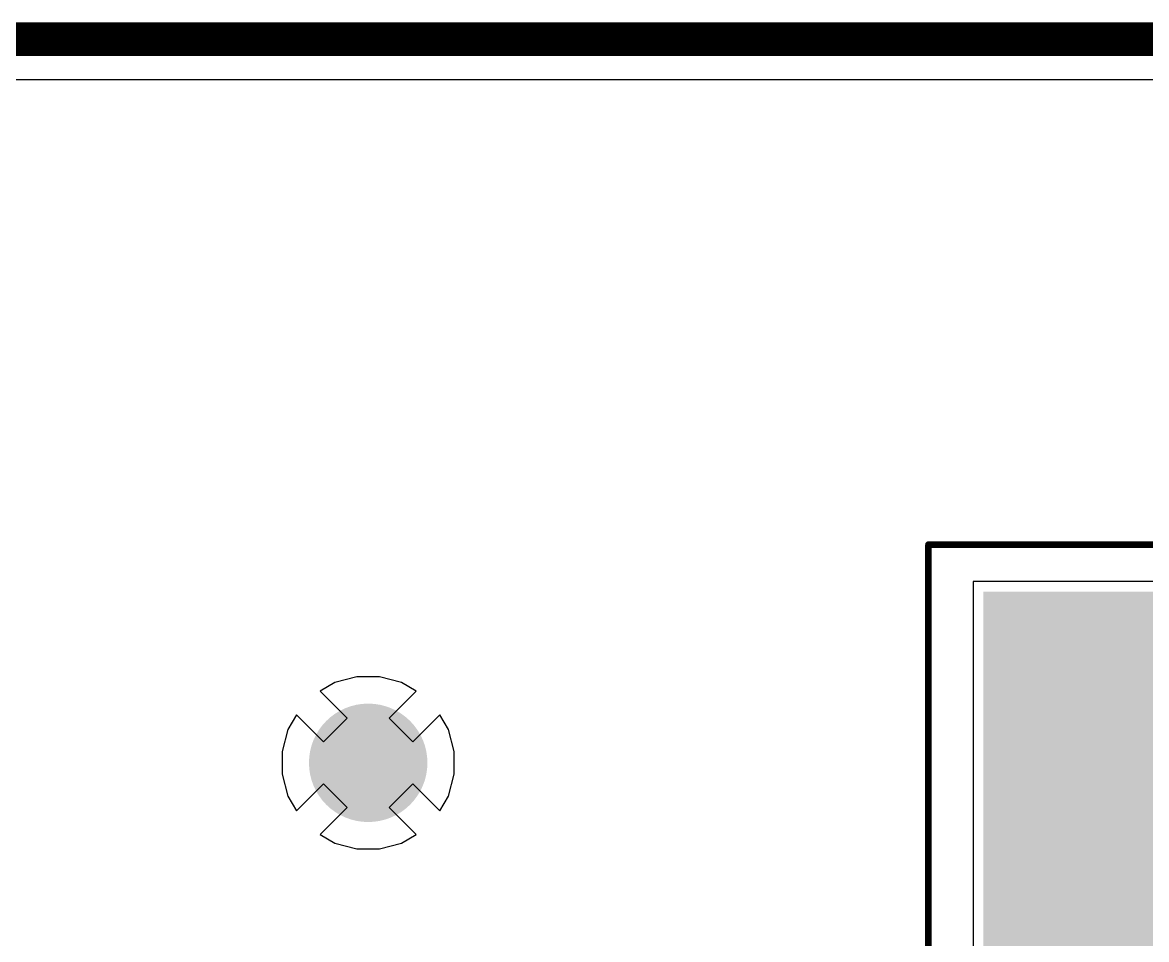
# Model space of a CAD drawing. Header units: inches. Extents: x 3 to 4.98, y 3.05 to 4.16.
# Drawn here: x 3.243 to 3.5793, y 3.8841 to 4.1585 of the extents above; entities that cross this region are included whole.
import ezdxf

# ---------------------------------------------------------------- set-up
doc = ezdxf.new("R2010")
doc.units = ezdxf.units.IN
doc.header["$MEASUREMENT"] = 0
for name, color, linetype in [('Bottom Layer', 5, 'Continuous'), ('Bottom Solder', 6, 'Continuous'), ('Layer 1', 16, 'Continuous'), ('Layer 2', 76, 'Continuous'), ('Mechanical 1', 6, 'Continuous'), ('Mechanical 15', 56, 'Continuous'), ('Top Layer', 1, 'Continuous'), ('Top Paste', 8, 'Continuous'), ('Top Solder', 216, 'Continuous'), ('Via Holes', 16, 'Continuous')]:
    doc.layers.add(name, color=color, linetype=linetype)

# ---------------------------------------------------------------- blocks, each defined once
blk = doc.blocks.new('MSMA2512R0200FGN_5')
at = {"layer": 'Top Layer'}
blk.add_hatch(color=1, dxfattribs=at).paths.add_polyline_path([(0.01181, -0.0689), (0.01181, 0.0689), (0.15157, 0.0689), (0.15157, -0.0689)])
at = {"layer": 'Top Paste'}
blk.add_hatch(color=8, dxfattribs=at).paths.add_polyline_path([(0.01181, -0.0689), (0.01181, 0.0689), (0.15157, 0.0689), (0.15157, -0.0689)])
at = {"layer": 'Top Solder'}
blk.add_hatch(color=216, dxfattribs=at).paths.add_polyline_path([(0.00984, -0.07087), (0.00984, 0.07087), (0.15354, 0.07087), (0.15354, -0.07087)])
at = {"layer": 'Mechanical 15'}
for points in [[(0.17, 0.085, 0.00197, 0.00197, 0), (0.17, -0.085, 0.00197, 0.00197, 0)], [(0.17, -0.085, 0.00197, 0.00197, 0), (-0.17, -0.085, 0.00197, 0.00197, 0)]]:
    blk.add_lwpolyline(points, format="xyseb", dxfattribs=at)
blk.add_lwpolyline([(0.16951, -0.085, 0.000984, 0.000984, 1), (0.17049, -0.085, 0.000984, 0.000984, 1)], format="xyseb", close=True, dxfattribs=at)
blk.add_lwpolyline([(0.16951, -0.085, 0.000984, 0.000984, 1), (0.17049, -0.085, 0.000984, 0.000984, 1)], format="xyseb", close=True, dxfattribs=at)

msp = doc.modelspace()

# ---------------------------------------------------------------- hatches: boundary and pattern name
at = {"layer": 'Bottom Layer'}
h = msp.add_hatch(color=5, dxfattribs=at)
edge = h.paths.add_edge_path()
edge.add_arc((3.34646, 3.93701), 0.01575, 0, 360)
at = {"layer": 'Bottom Solder'}
h = msp.add_hatch(color=6, dxfattribs=at)
edge = h.paths.add_edge_path()
edge.add_arc((3.34646, 3.93701), 0.01772, 0, 360)
at = {"layer": 'Layer 1'}
h = msp.add_hatch(color=16, dxfattribs=at)
edge = h.paths.add_edge_path()
edge.add_arc((3.34646, 3.93701), 0.01575, 0, 360)
at = {"layer": 'Layer 2'}
h = msp.add_hatch(color=76, dxfattribs=at)
edge = h.paths.add_edge_path()
edge.add_arc((3.34646, 3.93701), 0.01575, 0, 360)
at = {"layer": 'Top Layer'}
h = msp.add_hatch(color=1, dxfattribs=at)
edge = h.paths.add_edge_path()
edge.add_arc((3.34646, 3.93701), 0.01575, 0, 360)
at = {"layer": 'Top Solder'}
h = msp.add_hatch(color=216, dxfattribs=at)
edge = h.paths.add_edge_path()
edge.add_arc((3.34646, 3.93701), 0.01772, 0, 360)
at = {"layer": 'Via Holes'}
h = msp.add_hatch(color=7, dxfattribs=at)
edge = h.paths.add_edge_path()
edge.add_arc((3.34646, 3.93701), 0.00787, 0, 360)

# ---------------------------------------------------------------- linework, layer by layer
at = {"layer": 'Bottom Layer'}
for p, q in [((3.01417, 4.1415), (4.95859, 4.1415)), ((3.34307, 3.96276), (3.33652, 3.961)), ((3.34985, 3.96276), (3.34307, 3.96276)), ((3.3564, 3.961), (3.34985, 3.96276)), ((3.33652, 3.961), (3.33209, 3.95844)), ((3.33209, 3.95844), (3.34019, 3.95034)), ((3.35272, 3.95034), (3.36082, 3.95844)), ((3.36082, 3.95844), (3.3564, 3.961)), ((3.32502, 3.95137), (3.32246, 3.94695)), ((3.33312, 3.94327), (3.32502, 3.95137)), ((3.36789, 3.95137), (3.35979, 3.94327)), ((3.37045, 3.94695), (3.36789, 3.95137)), ((3.34019, 3.95034), (3.33312, 3.94327)), ((3.35979, 3.94327), (3.35272, 3.95034)), ((3.32246, 3.94695), (3.32071, 3.9404)), ((3.3722, 3.9404), (3.37045, 3.94695)), ((3.32071, 3.9404), (3.32071, 3.93362)), ((3.3722, 3.93362), (3.3722, 3.9404)), ((3.32071, 3.93362), (3.32246, 3.92707)), ((3.37045, 3.92707), (3.3722, 3.93362)), ((3.32502, 3.92264), (3.33312, 3.93074)), ((3.33312, 3.93074), (3.34019, 3.92367)), ((3.35272, 3.92367), (3.35979, 3.93074)), ((3.35979, 3.93074), (3.36789, 3.92264)), ((3.32246, 3.92707), (3.32502, 3.92264)), ((3.36789, 3.92264), (3.37045, 3.92707)), ((3.34019, 3.92367), (3.33209, 3.91557)), ((3.36082, 3.91557), (3.35272, 3.92367)), ((3.33209, 3.91557), (3.33652, 3.91301)), ((3.3564, 3.91301), (3.36082, 3.91557)), ((3.33652, 3.91301), (3.34307, 3.91126)), ((3.34307, 3.91126), (3.34985, 3.91126)), ((3.34985, 3.91126), (3.3564, 3.91301))]:
    msp.add_line(p, q, dxfattribs=at)
at = {"layer": 'Layer 1'}
for p, q in [((3.01417, 4.1415), (4.95859, 4.1415)), ((3.34307, 3.96276), (3.33652, 3.961)), ((3.34985, 3.96276), (3.34307, 3.96276)), ((3.3564, 3.961), (3.34985, 3.96276)), ((3.33652, 3.961), (3.33209, 3.95844)), ((3.33209, 3.95844), (3.34019, 3.95034)), ((3.35272, 3.95034), (3.36082, 3.95844)), ((3.36082, 3.95844), (3.3564, 3.961)), ((3.32502, 3.95137), (3.32246, 3.94695)), ((3.33312, 3.94327), (3.32502, 3.95137)), ((3.36789, 3.95137), (3.35979, 3.94327)), ((3.37045, 3.94695), (3.36789, 3.95137)), ((3.34019, 3.95034), (3.33312, 3.94327)), ((3.35979, 3.94327), (3.35272, 3.95034)), ((3.32246, 3.94695), (3.32071, 3.9404)), ((3.3722, 3.9404), (3.37045, 3.94695)), ((3.32071, 3.9404), (3.32071, 3.93362)), ((3.3722, 3.93362), (3.3722, 3.9404)), ((3.32071, 3.93362), (3.32246, 3.92707)), ((3.37045, 3.92707), (3.3722, 3.93362)), ((3.32502, 3.92264), (3.33312, 3.93074)), ((3.33312, 3.93074), (3.34019, 3.92367)), ((3.35272, 3.92367), (3.35979, 3.93074)), ((3.35979, 3.93074), (3.36789, 3.92264)), ((3.32246, 3.92707), (3.32502, 3.92264)), ((3.36789, 3.92264), (3.37045, 3.92707)), ((3.34019, 3.92367), (3.33209, 3.91557)), ((3.36082, 3.91557), (3.35272, 3.92367)), ((3.33209, 3.91557), (3.33652, 3.91301)), ((3.3564, 3.91301), (3.36082, 3.91557)), ((3.33652, 3.91301), (3.34307, 3.91126)), ((3.34307, 3.91126), (3.34985, 3.91126)), ((3.34985, 3.91126), (3.3564, 3.91301))]:
    msp.add_line(p, q, dxfattribs=at)
at = {"layer": 'Layer 2'}
for p, q in [((3.01417, 4.1415), (4.95859, 4.1415)), ((3.34307, 3.96276), (3.33652, 3.961)), ((3.34985, 3.96276), (3.34307, 3.96276)), ((3.3564, 3.961), (3.34985, 3.96276)), ((3.33652, 3.961), (3.33209, 3.95844)), ((3.33209, 3.95844), (3.34019, 3.95034)), ((3.35272, 3.95034), (3.36082, 3.95844)), ((3.36082, 3.95844), (3.3564, 3.961)), ((3.32502, 3.95137), (3.32246, 3.94695)), ((3.33312, 3.94327), (3.32502, 3.95137)), ((3.36789, 3.95137), (3.35979, 3.94327)), ((3.37045, 3.94695), (3.36789, 3.95137)), ((3.34019, 3.95034), (3.33312, 3.94327)), ((3.35979, 3.94327), (3.35272, 3.95034)), ((3.32246, 3.94695), (3.32071, 3.9404)), ((3.3722, 3.9404), (3.37045, 3.94695)), ((3.32071, 3.9404), (3.32071, 3.93362)), ((3.3722, 3.93362), (3.3722, 3.9404)), ((3.32071, 3.93362), (3.32246, 3.92707)), ((3.37045, 3.92707), (3.3722, 3.93362)), ((3.32502, 3.92264), (3.33312, 3.93074)), ((3.33312, 3.93074), (3.34019, 3.92367)), ((3.35272, 3.92367), (3.35979, 3.93074)), ((3.35979, 3.93074), (3.36789, 3.92264)), ((3.32246, 3.92707), (3.32502, 3.92264)), ((3.36789, 3.92264), (3.37045, 3.92707)), ((3.34019, 3.92367), (3.33209, 3.91557)), ((3.36082, 3.91557), (3.35272, 3.92367)), ((3.33209, 3.91557), (3.33652, 3.91301)), ((3.3564, 3.91301), (3.36082, 3.91557)), ((3.33652, 3.91301), (3.34307, 3.91126)), ((3.34307, 3.91126), (3.34985, 3.91126)), ((3.34985, 3.91126), (3.3564, 3.91301))]:
    msp.add_line(p, q, dxfattribs=at)
at = {"layer": 'Mechanical 1'}
msp.add_lwpolyline([(3.01213, 4.15354, 0.01, 0.01, 0), (4.96063, 4.15354, 0.01, 0.01, 0)], format="xyseb", dxfattribs=at)
at = {"layer": 'Top Layer'}
for p, q in [((3.01417, 4.1415), (4.95859, 4.1415)), ((3.67724, 3.99122), (3.52748, 3.99122)), ((3.52748, 3.99122), (3.52748, 3.84343)), ((3.34307, 3.96276), (3.33652, 3.961)), ((3.34985, 3.96276), (3.34307, 3.96276)), ((3.3564, 3.961), (3.34985, 3.96276)), ((3.33652, 3.961), (3.33209, 3.95844)), ((3.33209, 3.95844), (3.34019, 3.95034)), ((3.35272, 3.95034), (3.36082, 3.95844)), ((3.36082, 3.95844), (3.3564, 3.961)), ((3.32502, 3.95137), (3.32246, 3.94695)), ((3.33312, 3.94327), (3.32502, 3.95137)), ((3.36789, 3.95137), (3.35979, 3.94327)), ((3.37045, 3.94695), (3.36789, 3.95137)), ((3.34019, 3.95034), (3.33312, 3.94327)), ((3.35979, 3.94327), (3.35272, 3.95034)), ((3.32246, 3.94695), (3.32071, 3.9404)), ((3.3722, 3.9404), (3.37045, 3.94695)), ((3.32071, 3.9404), (3.32071, 3.93362)), ((3.3722, 3.93362), (3.3722, 3.9404)), ((3.32071, 3.93362), (3.32246, 3.92707)), ((3.37045, 3.92707), (3.3722, 3.93362)), ((3.32502, 3.92264), (3.33312, 3.93074)), ((3.33312, 3.93074), (3.34019, 3.92367)), ((3.35272, 3.92367), (3.35979, 3.93074)), ((3.35979, 3.93074), (3.36789, 3.92264)), ((3.32246, 3.92707), (3.32502, 3.92264)), ((3.36789, 3.92264), (3.37045, 3.92707)), ((3.34019, 3.92367), (3.33209, 3.91557)), ((3.36082, 3.91557), (3.35272, 3.92367)), ((3.33209, 3.91557), (3.33652, 3.91301)), ((3.3564, 3.91301), (3.36082, 3.91557)), ((3.33652, 3.91301), (3.34307, 3.91126)), ((3.34307, 3.91126), (3.34985, 3.91126)), ((3.34985, 3.91126), (3.3564, 3.91301))]:
    msp.add_line(p, q, dxfattribs=at)

# ---------------------------------------------------------------- block references
at = {"rotation": 180}
msp.add_blockref('MSMA2512R0200FGN_5', (3.68406, 3.91732), dxfattribs=at)

doc.saveas('drawing.dxf')
